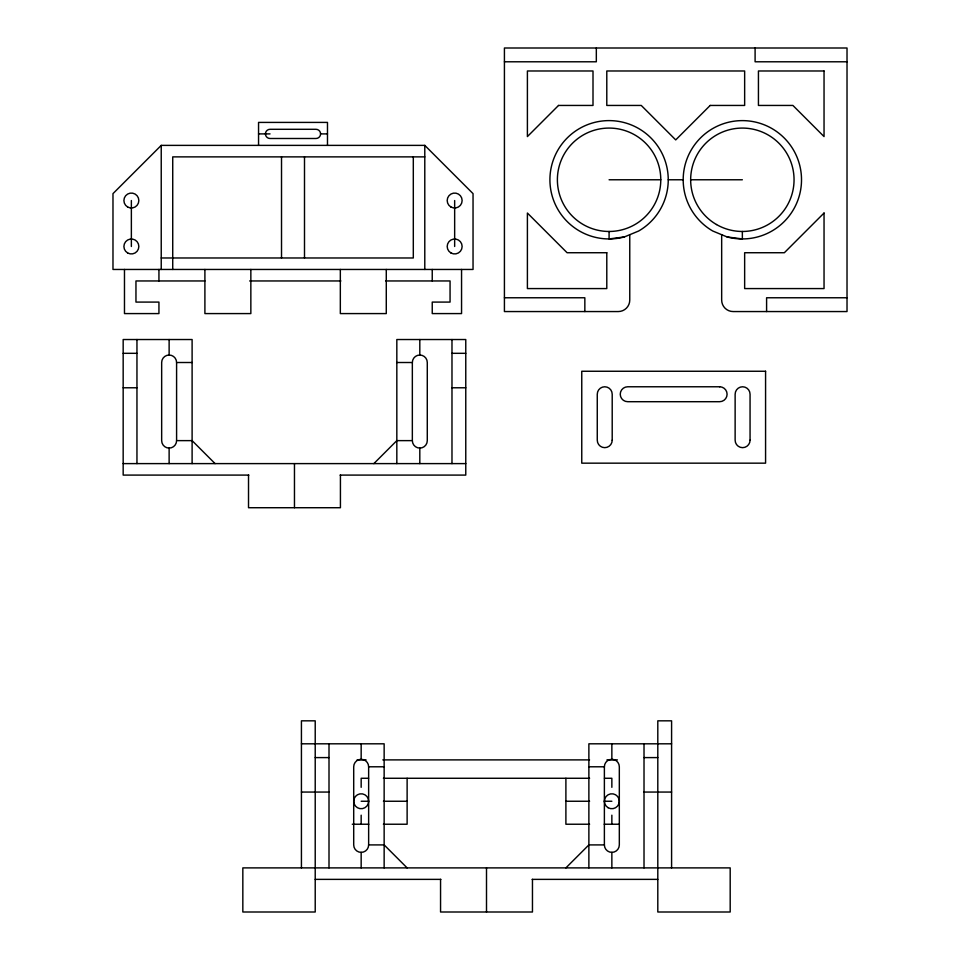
<?xml version="1.0" encoding="UTF-8"?>
<svg xmlns="http://www.w3.org/2000/svg" width="960" height="960" viewBox="0 0 960 960"><rect width="100%" height="100%" fill="white"/><g stroke="black" fill="none" stroke-linecap="round" stroke-linejoin="round"><path stroke-width="1.44" d="M161.232 145.38L112.98 193.632L112.98 269.46L473.04 269.46L473.04 193.632L424.788 145.38L161.232 145.38L161.232 269.46M373.86 463.608L396.828 440.628L412.344 440.628A7.464 7.464 0 0 0 419.808 448.092L419.808 463.608M565.896 867.888L588.876 844.908L604.38 844.908A7.464 7.464 0 0 0 611.856 852.372L611.856 867.888M624.396 236.928L638.664 231.012A59.172 59.172 0 0 0 643.02 131.304A59.172 59.172 0 0 0 550.812 169.5A59.172 59.172 0 0 0 624.396 236.928L609.084 238.944L609.084 231.48M504.42 61.788L596.328 61.788L596.328 48M847.02 61.788L755.1 61.788L755.1 48M258.552 133.896L270.036 133.896M320.58 133.896A4.596 4.596 0 0 0 315.996 129.3L270.036 129.3A4.596 4.596 0 0 0 265.44 133.896A4.596 4.596 0 0 0 270.036 138.492L315.996 138.492A4.596 4.596 0 0 0 320.58 133.896L327.48 133.896M424.788 156.876L172.728 156.876L172.728 269.46M609.084 179.772L660.78 179.772A51.696 51.696 0 0 1 583.236 224.544A51.696 51.696 0 0 1 583.236 135A51.696 51.696 0 0 1 660.78 179.772M668.256 179.772L683.184 179.772M690.648 179.772L742.356 179.772M161.232 257.976L413.304 257.976L413.304 156.876M204.9 280.956L135.96 280.956L135.96 302.088L158.94 302.088L158.94 313.584L124.476 313.584L124.476 269.46M249.636 280.956L340.872 280.956M385.752 280.956L450.06 280.956L450.06 302.088L432.24 302.088L432.24 313.584L461.556 313.584L461.556 269.46M504.42 297.768L584.844 297.768L584.844 311.556M847.02 297.768L766.596 297.768L766.596 311.556M123.168 353.316L136.956 353.316M451.98 353.316L465.768 353.316M169.128 339.528L169.128 355.032A7.464 7.464 0 0 1 176.592 362.508L192.108 362.508M396.828 362.508L412.344 362.508A7.464 7.464 0 0 1 419.808 355.032L419.808 339.528M123.168 387.78L136.956 387.78M451.98 387.78L465.768 387.78M169.128 463.608L169.128 448.092A7.464 7.464 0 0 0 176.592 440.628L192.108 440.628L215.076 463.608M123.168 463.608L465.768 463.608M248.844 475.092L123.168 475.092L123.168 339.528L192.108 339.528L192.108 463.608M340.104 475.092L465.768 475.092L465.768 339.528L396.828 339.528L396.828 463.608M301.428 743.808L384.144 743.808L384.144 867.888M671.592 743.808L588.876 743.808L588.876 867.888M315.216 757.596L329.004 757.596M644.016 757.596L657.804 757.596M357.096 759.888L366.072 759.888M382.812 759.888L589.536 759.888M606.936 759.888L617.412 759.888M361.164 743.808L361.164 759.312A7.464 7.464 0 0 1 368.64 766.788L384.144 766.788M588.876 766.788L604.38 766.788A7.464 7.464 0 0 1 611.856 759.312L611.856 743.808M368.58 778.272L361.164 778.272L361.164 787.32M383.4 778.272L589.608 778.272M604.44 778.272L611.856 778.272L611.856 787.32M301.428 792.06L329.004 792.06M644.016 792.06L671.592 792.06M361.164 801.252L368.64 801.252A7.464 7.464 0 0 1 357.432 807.72A7.464 7.464 0 0 1 357.432 794.784A7.464 7.464 0 0 1 368.64 801.252M383.436 801.252L407.124 801.252M565.896 801.252L589.584 801.252M604.38 801.252L611.856 801.252M352.272 824.232L368.82 824.232M383.4 824.232L407.124 824.232L407.124 778.272M589.608 824.232L565.896 824.232L565.896 778.272M604.188 824.232L619.26 824.232M361.164 867.888L361.164 852.372A7.464 7.464 0 0 0 368.64 844.908L384.144 844.908L407.124 867.888M315.216 879.372L440.88 879.372M532.14 879.372L657.804 879.372M727.044 236.928A59.172 59.172 0 0 0 800.616 169.5A59.172 59.172 0 0 0 708.42 131.304A59.172 59.172 0 0 0 712.764 231.012L727.044 236.928L742.356 238.944L742.356 231.48M721.668 234.708L721.668 300.06A11.484 11.484 0 0 0 733.164 311.556L847.02 311.556L847.02 48L504.42 48L504.42 311.556L618.276 311.556A11.484 11.484 0 0 0 629.76 300.06L629.76 234.708M671.592 867.888L671.592 720.828L657.804 720.828L657.804 912L730.188 912L730.188 867.888L242.832 867.888L242.832 912L315.216 912L315.216 720.828L301.428 720.828L301.428 867.888M644.016 743.808L644.016 867.888M611.856 815.184L611.856 824.232M604.38 766.788L604.38 844.908M532.464 879.372L532.464 912L440.556 912L440.556 879.372M486.504 867.888L486.504 912M454.656 200.532L454.656 246.48M451.98 339.528L451.98 463.608M432.24 269.46L432.24 280.956M424.788 145.38L424.788 269.46M412.344 362.508L412.344 440.628M386.28 269.46L386.28 313.584L340.332 313.584L340.332 269.46M368.64 766.788L368.64 844.908M361.164 815.184L361.164 824.232M340.428 475.092L340.428 507.72L248.52 507.72L248.52 475.092M329.004 743.808L329.004 867.888M327.48 145.38L327.48 122.412L258.552 122.412L258.552 145.38M304.5 156.876L304.5 257.976M294.468 463.608L294.468 507.72M281.52 156.876L281.52 257.976M250.848 269.46L250.848 313.584L204.9 313.584L204.9 269.46M176.592 362.508L176.592 440.628M158.94 269.46L158.94 280.956M136.956 339.528L136.956 463.608M131.364 200.532L131.364 246.48M169.128 448.092A7.464 7.464 0 0 1 161.664 440.628L161.664 362.508A7.464 7.464 0 0 1 169.128 355.032M419.808 355.032A7.464 7.464 0 0 1 427.284 362.508L427.284 440.628A7.464 7.464 0 0 1 419.808 448.092M611.856 852.372A7.464 7.464 0 0 0 619.32 844.908L619.32 766.788A7.464 7.464 0 0 0 611.856 759.312M361.164 852.372A7.464 7.464 0 0 1 353.7 844.908L353.7 766.788A7.464 7.464 0 0 1 361.164 759.312M558.528 105.444L527.4 136.572L527.4 70.98L593.004 70.98L593.004 105.444L558.528 105.444M710.184 105.444L675.72 139.908L641.256 105.444L606.792 105.444L606.792 70.98L744.648 70.98L744.648 105.444L710.184 105.444M824.04 213.036L784.344 252.732L744.648 252.732L744.648 288.576L824.04 288.576L824.04 213.036M824.04 70.98L758.436 70.98L758.436 105.444L792.9 105.444L824.04 136.572L824.04 70.98M606.792 252.732L567.096 252.732L527.4 213.036L527.4 288.576L606.792 288.576L606.792 252.732M765.576 371.256L581.76 371.256L581.76 463.164L765.576 463.164L765.576 371.256M719.616 386.772L627.708 386.772A7.464 7.464 0 0 0 620.244 394.236A7.464 7.464 0 0 0 627.708 401.7L719.616 401.7A7.464 7.464 0 0 0 727.092 394.236A7.464 7.464 0 0 0 719.616 386.772M750.06 440.196L750.06 394.236A7.464 7.464 0 0 0 742.596 386.772A7.464 7.464 0 0 0 735.132 394.236L735.132 440.196A7.464 7.464 0 0 0 742.596 447.66A7.464 7.464 0 0 0 750.06 440.196M612.204 440.196L612.204 394.236A7.464 7.464 0 0 0 604.728 386.772A7.464 7.464 0 0 0 597.264 394.236L597.264 440.196A7.464 7.464 0 0 0 604.728 447.66A7.464 7.464 0 0 0 612.204 440.196M450.924 252.948A7.464 7.464 0 0 0 462.132 246.48A7.464 7.464 0 0 0 450.924 240.012A7.464 7.464 0 0 0 450.924 252.948M450.924 207A7.464 7.464 0 0 0 462.132 200.532A7.464 7.464 0 0 0 450.924 194.064A7.464 7.464 0 0 0 450.924 207M127.632 252.948A7.464 7.464 0 0 0 138.84 246.48A7.464 7.464 0 0 0 127.632 240.012A7.464 7.464 0 0 0 127.632 252.948M127.632 207A7.464 7.464 0 0 0 138.84 200.532A7.464 7.464 0 0 0 127.632 194.064A7.464 7.464 0 0 0 127.632 207M716.508 224.544A51.696 51.696 0 0 0 794.052 179.772A51.696 51.696 0 0 0 716.508 135A51.696 51.696 0 0 0 716.508 224.544M608.112 807.72A7.464 7.464 0 0 0 619.32 801.252A7.464 7.464 0 0 0 608.112 794.784A7.464 7.464 0 0 0 608.112 807.72"/></g></svg>
